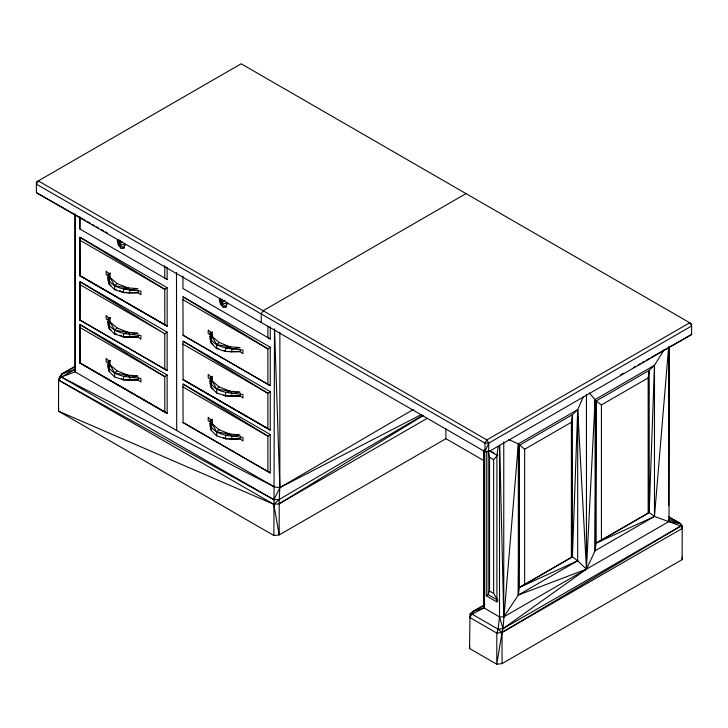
<?xml version="1.0" encoding="UTF-8"?>
<svg xmlns="http://www.w3.org/2000/svg" width="728" height="728" viewBox="0 0 728 728"><rect width="100%" height="100%" fill="white"/><g stroke="black" fill="none" stroke-linecap="round" stroke-linejoin="round"><path stroke-width="1.09" d="M75.121 213.896L75.121 371.862L274.492 486.968L279.852 487.642L421.239 414.614M79.834 327.445L79.989 363.072L167.158 413.413L167.14 374.984L79.989 324.542L79.834 327.445L164.774 376.622L164.792 411.984L167.158 413.413L79.834 362.881L164.792 411.984M79.834 320.001L79.989 281.654L167.14 332.095L167.158 370.534L79.834 320.001L167.158 370.534L164.792 369.105L164.774 333.743L167.14 332.095M79.834 240.176L79.989 275.794L167.158 326.144L167.14 287.715L79.989 237.264L79.834 240.176L164.774 289.353L164.792 324.715L167.158 326.144L79.834 275.612L164.792 324.715M79.989 363.072L79.989 324.542L164.774 376.622L167.14 374.984M79.989 320.184L79.989 281.654L164.774 333.743L79.834 284.566M79.989 275.794L79.989 237.264L164.774 289.353L167.14 287.715M75.539 366.029L61.789 373.974L59.523 376.986L58.604 380.089L58.522 411.184L273.901 535.517L279.179 534.944L279.206 499.499L279.852 487.642L279.87 332.077M682.218 557.129L682.145 559.623L502.038 663.608L496.787 664.218L469.542 648.493L470.015 613.986L473.036 611.402L484.793 604.613M502.038 663.608L502.038 632.468L503.002 628.701L518.345 443.862L577.704 409.6L583.392 396.614M668.732 516.889L680.534 523.696L682.218 525.998L682.145 528.492L502.038 632.468L496.824 633.096L469.551 617.344L472.199 614.223L473.036 611.402L483.929 607.889L499.517 616.889L503.749 616.898L503.767 441.905M508.626 439.53L518.345 443.862L518.327 595.031L503.749 616.898L499.699 445.281M589.352 392.929L596.141 401.01L596.141 543.143L595.113 550.705L586.44 569.169L518.327 595.031L519.364 587.469L524.642 584.529L524.642 449.258L518.345 443.862M519.364 445.336L519.364 587.469L577.686 560.76L577.704 409.6L572.417 414.705L519.364 445.336L518.327 595.031L577.686 560.76L586.44 569.169L503.002 628.701L498.079 629.156L472.199 614.223L470.015 613.986L472.954 612.284M524.642 584.529L572.417 556.847L577.704 409.6L586.44 569.169L586.459 394.166M668.668 516.962L680.534 523.696L682.145 528.492L680.844 526.025L654.472 516.443L595.113 550.705L595.131 399.545L654.49 365.274L664.4 349.404M654.49 365.274L654.472 516.443L596.141 543.143L649.194 512.512L654.49 365.274L649.194 370.379L596.141 401.01L595.113 550.705M668.668 505.632L669.059 346.483L669.041 521.485L503.749 616.898M58.622 407.88L58.522 411.184L273.81 504.331L279.179 503.803L427.263 418.309M212.257 336.973L212.321 334.78M212.257 381.363L212.321 379.17M212.257 424.251L212.321 422.049M273.901 535.517L274.492 329.129M110.92 285.358L109.173 284.266L108.19 280.498L108.381 275.53L106.152 274.711L106.152 271.125L108.381 273.264L108.19 277.55L109.173 280.944C117.044 290.399 129.921 289.598 140.886 291.182L140.886 294.767L138.329 292.82L123.542 292.565L114.678 289.708L109.173 284.266L110.228 273.146M110.92 329.748L109.173 328.656L108.19 324.888L108.381 319.92L106.152 319.101L106.152 315.515L108.381 317.654L108.19 321.94L109.173 325.334C117.044 334.789 129.921 333.988 140.886 335.562L140.886 339.157L138.329 337.21L123.542 336.955L114.678 334.097L109.173 328.656L110.228 317.526M109.173 371.535L108.19 367.767L108.381 362.808L106.152 361.989L106.152 358.394L108.381 360.533L108.19 364.819L109.173 368.222C117.044 377.677 129.921 376.876 140.886 378.451L140.886 382.036L138.329 380.098L123.542 379.834L114.678 376.986L109.173 371.535L110.228 360.415M212.976 344.271L211.22 343.188L210.246 339.421L210.438 334.452L208.208 333.633L208.208 330.048L210.438 332.177L210.246 336.473L211.22 339.867C219.101 349.322 231.968 348.521 242.943 350.095L242.943 353.69L240.376 351.742L225.598 351.488L216.726 348.63L211.22 343.188L212.285 332.059M212.976 388.661L211.22 387.578L210.246 383.811L210.438 378.842L208.208 378.023L208.208 374.429L210.438 376.567L210.246 380.862L211.22 384.257C219.101 393.712 231.968 392.911 242.943 394.485L242.943 398.079L240.376 396.132L225.598 395.877L216.726 393.02L211.22 387.578L212.285 376.449M211.22 430.457L210.246 426.69L210.438 421.721L208.208 420.902L208.208 417.317L210.438 419.455L210.246 423.741L211.22 427.145C219.101 436.6 231.968 435.79 242.943 437.373L242.943 440.959L240.376 439.011L225.598 438.757L216.726 435.899L211.22 430.457L212.285 419.337M586.44 569.169L595.131 399.545M182.937 299.699L183.092 296.787L270.243 347.238L270.261 385.667L183.092 335.317L182.937 299.699L267.877 348.876L267.895 384.238L270.261 385.667L182.937 335.135M182.937 344.089L183.092 341.177L270.243 391.628L270.261 430.057L183.092 379.707L182.937 344.089L267.877 393.266L267.895 428.628L270.261 430.057L182.937 379.525L267.895 428.628M182.937 386.968L183.092 384.066L270.243 434.507L270.261 472.936L183.092 422.595L182.937 386.968L267.877 436.145L267.895 471.507L270.261 472.936L182.937 422.404M668.595 347.602L654.472 516.443L649.194 512.512L649.194 370.379L648.166 377.941L648.166 513.213L596.141 543.143M472.199 614.223L483.929 607.889L484.184 605.605L484.184 450.041M668.641 517.062L680.534 523.696L680.844 526.025L502.038 632.468L496.787 664.218L496.824 633.096L498.079 629.156L499.517 616.889L499.517 445.281M571.389 557.539L571.389 422.267L572.417 414.705L572.417 556.847L577.686 560.76M469.542 648.493L469.86 646.246M498.216 446.3L496.915 455.273L496.915 601.929L486.259 595.777L486.259 451.396M124.397 245.427L123.806 248.239L121.094 248.275L118.391 245.109L117.244 240.586L121.094 248.275M226.444 304.349L225.862 307.161L223.15 307.189L220.438 304.031L219.301 299.508L223.15 307.189M120.211 240.595L118.391 245.109M222.268 299.508L220.438 304.031M124.488 243.225L124.943 245.036L123.806 248.239L119.328 243.834L118.7 239.53M109.855 276.786L108.19 280.498L108.19 277.55L109.919 272.954M109.855 321.175L108.19 324.888L108.19 321.94L109.919 317.344M109.855 364.055L108.19 367.767L108.19 364.819L109.919 360.224M210.246 339.421L210.246 336.473L211.975 331.877M210.246 383.811L210.246 380.862L211.975 376.267M210.246 426.69L210.246 423.741L211.975 419.146M488.361 450.678L489.535 457.266L489.535 591.063L488.16 594.658L486.259 595.777M488.715 443.134L484.985 451.669L36.4 192.674L36.4 181.991L241.15 63.782L691.6 323.842L691.6 334.525L488.715 451.669L484.985 451.669L484.985 443.134L486.85 439.903L689.735 322.768L691.6 325.989L488.715 443.134L484.985 443.134L36.4 184.138L38.265 180.917L486.85 439.903L488.715 443.134L488.715 451.669M496.915 601.929L497.743 600.181L493.639 593.438L489.535 591.063M274.565 329.12L279.852 487.642L273.946 499.736L58.604 380.089L61.789 373.974L75.639 366.421M493.639 593.438L493.639 459.632L497.743 455.109L496.915 455.273L489.17 450.796M136.891 288.534L128.046 287.933L117.044 283.556L114.678 285.749L114.678 289.708L116.252 289.344M136.891 332.924L128.046 332.323L117.044 327.946L114.678 330.139L114.678 334.097L116.252 333.733M136.891 375.812L128.046 375.211L117.044 370.825L114.678 373.018L114.678 376.986M238.948 347.456L230.103 346.856L219.101 342.479L216.726 344.663L216.726 348.63L218.309 348.266M238.948 391.846L230.103 391.245L219.101 386.868L216.726 389.052L216.726 393.02M238.948 434.725L230.103 434.125L219.101 429.748L216.726 431.941L216.726 435.899M484.257 460.842L445.9 438.693L279.179 534.944L273.81 504.331L279.206 499.499L422.923 415.188M122.013 241.842L119.328 243.834L124.943 245.036M224.961 300.1L221.385 302.748L225.862 307.161L226.999 303.949L226.544 302.147M270.243 347.238L267.877 348.876L183.092 296.787M270.243 391.628L267.877 393.266L183.092 341.177M270.243 434.507L267.877 436.145L183.092 384.066M648.166 513.213L649.194 512.512M279.179 503.803L423.159 415.579M279.852 487.642L413.513 409.382M466.011 193.603L263.126 310.738L261.261 313.959L261.261 322.495M524.642 449.258L571.389 422.267M601.419 540.203L601.419 404.932L648.166 377.941M519.364 587.469L572.417 556.847M680.844 526.025L503.002 628.701L499.517 616.889M620.42 374.884L623.386 373.2M633.278 367.594L635.253 366.475M638.219 364.792L640.194 363.672M642.169 362.553L644.153 361.434M646.127 360.315L649.094 358.631M651.069 357.512L691.6 334.525M473.036 611.402L484.184 605.605M129.748 292.947L129.748 289.999L128.046 287.933L123.542 289.244L123.542 292.565L137.028 292.611M129.748 337.337L129.748 334.389L128.046 332.323L123.542 333.633L123.542 336.955L137.028 336.991M129.748 380.216L129.748 377.268L128.046 375.211L123.542 376.522L123.542 379.834L137.028 379.88M231.804 351.87L231.804 348.921L230.103 346.856L225.598 348.166L225.598 351.488L239.084 351.524M231.804 396.26L231.804 393.302L230.103 391.245L225.598 392.556L225.598 395.877L239.084 395.914M231.804 439.139L231.804 436.19L230.103 434.125L225.598 435.435L225.598 438.757L239.084 438.802M129.748 289.999L138.065 288.834M129.748 334.389L138.065 333.224M231.804 348.921L240.122 347.747M129.748 377.268L138.065 376.103M231.804 393.302L240.122 392.137M231.804 436.19L240.122 435.026M279.206 499.499L273.946 499.736L61.352 377.022L61.789 373.974L75.075 369.414L75.075 214.86M136.891 292.574L128.046 292.829L126.044 292.156M136.891 336.964L128.046 337.21L126.044 336.545M230.103 351.742L238.948 351.497M128.046 380.098L136.891 379.843M230.103 396.132L238.948 395.877M230.103 439.02L238.948 438.766M108.19 277.55L110.083 277.559L117.044 283.556M108.19 321.94L110.083 321.949L117.044 327.946M210.246 336.473L212.13 336.482L219.101 342.479M108.19 364.819L110.083 364.837L117.044 370.825M210.246 380.862L212.13 380.871L219.101 386.868M210.246 423.741L212.13 423.751L219.101 429.748M128.046 287.933L114.678 285.749L110.083 277.559M230.103 346.856L216.726 344.663L212.13 336.482M128.046 332.323L114.678 330.139L110.083 321.949M230.103 391.245L216.726 389.052L212.13 380.871M128.046 375.211L114.678 373.018L110.083 364.837M230.103 434.125L216.726 431.941L212.13 423.751M274.492 486.968L61.352 377.022L58.604 380.089L273.81 504.331M119.829 290.618L123.542 292.565M223.742 350.514L225.598 351.488M119.829 335.007L123.542 336.955M223.742 394.904L225.598 395.877M121.685 378.869L123.542 379.834M223.742 437.783L225.598 438.757M36.4 192.674L85.686 220.666M87.66 221.785L90.618 223.46M92.593 224.579L94.558 225.698M96.533 226.827L98.498 227.946M101.456 229.62L103.431 230.74M105.405 231.859L107.371 232.978M491.991 451.797L493.912 452.898M489.535 457.266L493.639 459.632M79.834 217.708L79.834 228.965L167.14 279.461L167.131 267.194M182.946 276.112L182.946 288.488L270.243 338.984L270.243 326.726M497.743 600.181L488.16 594.658L488.16 450.714M270.243 338.984L267.877 337.528L267.877 326.271M167.14 279.461L164.774 277.996L164.765 265.611M596.141 401.01L601.419 404.932M498.079 629.156L502.038 632.468M79.834 228.965L79.989 216.88M226.645 303.412L226.999 303.949L221.385 302.748L220.757 298.453M176.485 272.418L176.722 430.521M682.218 525.998L682.145 559.623M483.929 450.041L483.929 607.889M445.9 428.683L445.9 438.693M240.376 349.467L240.376 351.742M240.376 393.857L240.376 396.132M240.376 436.745L240.376 439.011M210.438 332.177L210.438 334.452M210.438 376.567L210.438 378.842M210.438 419.455L210.438 421.721M138.329 290.554L138.329 292.82M138.329 334.944L138.329 337.21M138.329 377.823L138.329 380.098M108.381 273.264L108.381 275.53M108.381 317.654L108.381 319.92M108.381 360.533L108.381 362.808M75.075 369.414L61.352 377.022L75.121 371.862L75.075 369.414M680.534 523.696L669.041 521.485L668.632 519.273L680.534 523.696"/></g></svg>
